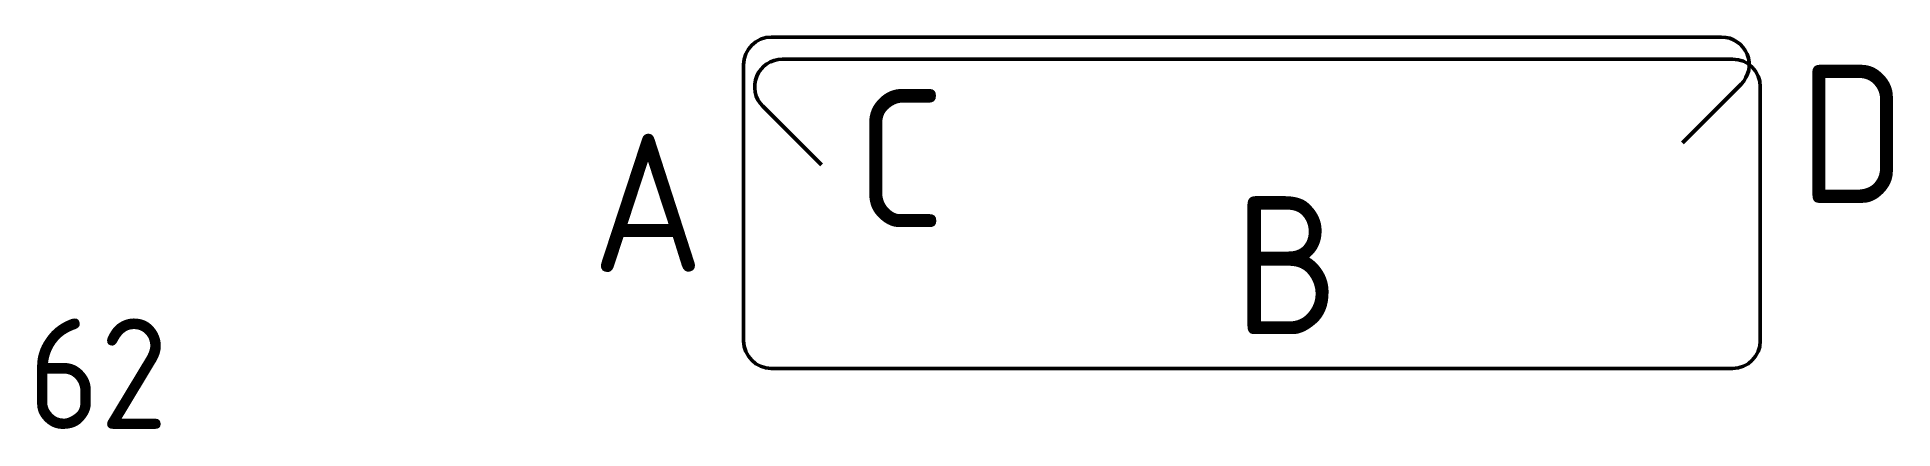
# Model space of a CAD drawing. Extents: x 234219 to 234555, y -50390 to -50319.
import ezdxf
from ezdxf.enums import TextEntityAlignment as Align

# ---------------------------------------------------------------- set-up
doc = ezdxf.new("R2010")
doc.units = 0
doc.layers.add('posedit.mtr.bar', color=7, linetype='Continuous', lineweight=50)
doc.layers.add('posedit.mtr.hidden', color=144, linetype='Continuous', plot=False)
doc.layers.add('posedit.mtr.text', color=3, linetype='Continuous')
doc.styles.add('posedit.ISOCPEUR', font='isocpeur.ttf', dxfattribs={"width": 0.9})

msp = doc.modelspace()

# ---------------------------------------------------------------- linework, layer by layer
at = {"layer": 'posedit.mtr.bar'}
for p, q in [((234351.99, -50319.34), (234523.94, -50319.34)), ((234353.99, -50323.34), (234525.94, -50323.34)), ((234346.99, -50324.34), (234346.99, -50374.34)), ((234527.48, -50327.88), (234516.87, -50338.49)), ((234530.94, -50328.34), (234530.94, -50374.34)), ((234350.46, -50331.88), (234361.06, -50342.49)), ((234351.99, -50379.34), (234525.94, -50379.34))]:
    msp.add_line(p, q, dxfattribs=at)
for centre, start, end in [((234351.99, -50324.34), 90, 180), ((234523.94, -50324.34), 315, 90), ((234353.99, -50328.34), 90, 225), ((234525.94, -50328.34), 0, 90), ((234351.99, -50374.34), 180, 270), ((234525.94, -50374.34), 270, 0)]:
    msp.add_arc(centre, 5, start, end, dxfattribs=at)

# ---------------------------------------------------------------- texts
at = {"layer": 'posedit.mtr.hidden', "color": 144, "style": 'posedit.ISOCPEUR', "width": 0.9}
msp.add_text('62', height=20, dxfattribs=at).set_placement((234217.48, -50390.3))
at = {"layer": 'posedit.mtr.text', "style": 'posedit.ISOCPEUR', "width": 0.9}
for tag, p in [('D', (234537.96, -50349.36)), ('C', (234367.31, -50353.81))]:
    msp.add_attdef(tag, p, '', height=25, dxfattribs=at)
msp.add_attdef('A', text='', height=25, dxfattribs=at).set_placement((234339.79, -50349.34), align=Align.MIDDLE_RIGHT)
msp.add_attdef('B', text='', height=25, dxfattribs=at).set_placement((234445.33, -50360.64), align=Align.MIDDLE_CENTER)

doc.saveas('drawing.dxf')
